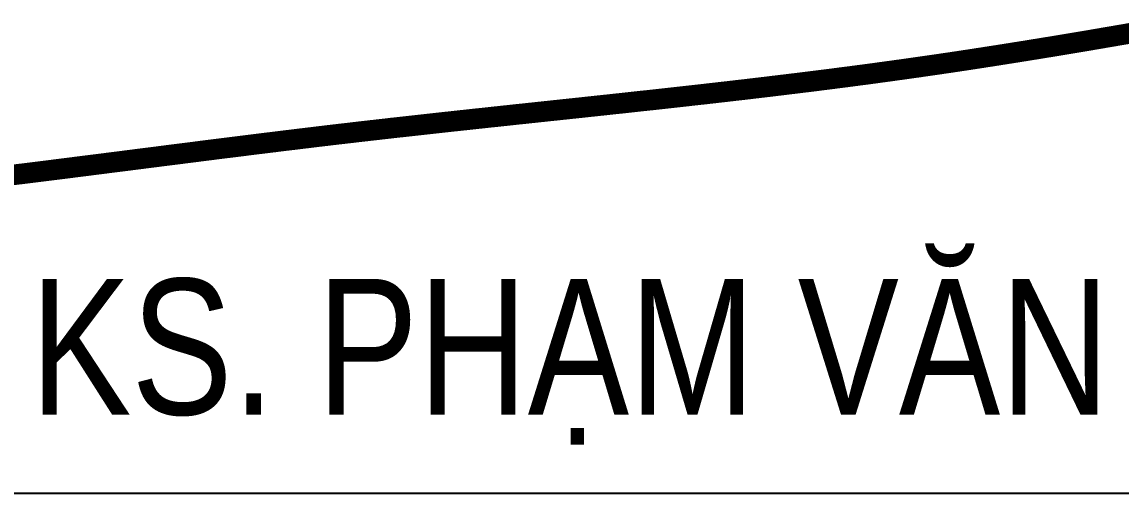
# Model space of a CAD drawing. Header units: inches. Extents: x 138 to 1256, y -84 to 787.
# Drawn here: x 889.85 to 899.22, y -23.99 to -19.97 of the extents above; entities that cross this region are included whole.
import ezdxf

# ---------------------------------------------------------------- set-up
doc = ezdxf.new("R2010")
doc.units = ezdxf.units.IN
doc.header["$MEASUREMENT"] = 0
for name, color, linetype in [('ENTTNTHIETKE1', 2, 'Continuous'), ('T.bao', 6, 'Continuous'), ('TXT', 5, 'Continuous')]:
    doc.layers.add(name, color=color, linetype=linetype)
doc.layers.add('LC ISO', color=160, linetype='Continuous', lineweight=13)
doc.styles.add('T2', font='', dxfattribs={"width": 0.8})
doc.styles.get('T2').set_extended_font_data('.VnArialH')

# ---------------------------------------------------------------- blocks, each defined once
blk = doc.blocks.new('chu ki Toan')
at = {"layer": 'LC ISO', "const_width": 49}
blk.add_lwpolyline([(1930.8, 134.2), (1943.5, 135.8), (1956.3, 137.4), (1969, 138.9), (1981.8, 140.5), (1994.5, 142.1), (2007.3, 143.7), (2020, 145.3), (2032.8, 146.9), (2045.5, 148.5), (2058.3, 150.1), (2071, 151.7), (2083.8, 153.3), (2096.5, 155), (2109.2, 156.6), (2122, 158.2), (2134.7, 159.8), (2147.4, 161.4), (2160.1, 163), (2172.9, 164.7), (2185.6, 166.3), (2198.3, 167.9), (2211, 169.5), (2223.7, 171.1), (2236.4, 172.8), (2245.1, 173.9), (2261.8, 176), (2274.5, 177.6), (2287.2, 179.2), (2299.9, 180.9), (2312.5, 182.5), (2325.2, 184.1), (2337.9, 185.7), (2350.5, 187.3), (2363.2, 188.9), (2375.9, 190.5), (2388.5, 192.2), (2401.2, 193.8), (2413.8, 195.4), (2426.5, 197), (2439.1, 198.6), (2451.8, 200.2), (2464.4, 201.7), (2477.1, 203.3), (2489.7, 204.9), (2502.4, 206.5), (2515, 208.1), (2527.7, 209.7), (2540.3, 211.2), (2552.9, 212.8), (2565.6, 214.3), (2578.2, 215.9), (2590.8, 217.5), (2603.5, 219), (2616.1, 220.5), (2628.8, 222.1), (2641.4, 223.6), (2654, 225.1), (2666.7, 226.7), (2679.3, 228.2), (2691.9, 229.7), (2704.6, 231.2), (2717.2, 232.7), (2733.6, 234.6), (2742.5, 235.6), (2755.2, 237.1), (2767.8, 238.6), (2780.5, 240), (2793.1, 241.5), (2805.8, 242.9), (2818.4, 244.4), (2831.1, 245.8), (2843.7, 247.3), (2856.4, 248.7), (2869.1, 250.1), (2881.7, 251.5), (2894.4, 252.9), (2907, 254.3), (2919.7, 255.7), (2932.4, 257.1), (2945, 258.5), (2957.7, 259.9), (2970.4, 261.3), (2983, 262.7), (2995.7, 264.1), (3008.4, 265.5), (3021, 266.8), (3033.7, 268.2), (3046.4, 269.6), (3059.1, 270.9), (3071.7, 272.3), (3084.4, 273.7), (3097.1, 275), (3109.8, 276.4), (3122.4, 277.7), (3135.1, 279.1), (3147.8, 280.5), (3160.5, 281.8), (3173.2, 283.2), (3185.8, 284.5), (3198.5, 285.9), (3211.2, 287.2), (3223.9, 288.6), (3236.6, 289.9), (3249.2, 291.3), (3261.9, 292.6), (3274.6, 294), (3287.3, 295.3), (3300, 296.7), (3312.6, 298.1), (3325.3, 299.4), (3338, 300.8), (3350.7, 302.1), (3363.4, 303.5), (3376, 304.9), (3388.7, 306.2), (3401.4, 307.6), (3414.1, 309), (3426.8, 310.4), (3439.5, 311.8), (3452.1, 313.1), (3464.8, 314.5), (3477.5, 315.9), (3490.2, 317.3), (3502.9, 318.7), (3515.5, 320.1), (3528.2, 321.5), (3540.9, 322.9), (3553.6, 324.4), (3566.2, 325.8), (3578.9, 327.2), (3591.6, 328.6), (3604.3, 330.1), (3616.9, 331.5), (3629.6, 333), (3642.3, 334.4), (3655, 335.9), (3667.6, 337.4), (3680.3, 338.8), (3693, 340.3), (3705.6, 341.8), (3718.3, 343.3), (3731, 344.8), (3743.6, 346.3), (3756.3, 347.9), (3769, 349.4), (3781.6, 350.9), (3794.3, 352.5), (3806.9, 354), (3819.6, 355.6), (3832.2, 357.1), (3844.9, 358.7), (3857.6, 360.3), (3870.2, 361.9), (3882.9, 363.5), (3895.5, 365.1), (3908.2, 366.8), (3920.8, 368.4), (3933.4, 370), (3946.1, 371.7), (3958.7, 373.4), (3971.4, 375), (3984, 376.7), (3996.7, 378.4), (4009.3, 380.2), (4021.9, 381.9), (4034.6, 383.6), (4047.2, 385.4), (4059.8, 387.1), (4072.4, 388.9), (4085.1, 390.7), (4095, 392.1), (4110.3, 394.3), (4122.9, 396.1), (4135.5, 397.9), (4148.2, 399.8), (4160.8, 401.7), (4173.4, 403.5), (4186, 405.4), (4198.6, 407.3), (4211.2, 409.2), (4223.8, 411.1), (4236.4, 413.1), (4249, 415), (4261.6, 417), (4274.2, 418.9), (4286.8, 420.9), (4299.4, 422.9), (4312, 424.9), (4324.6, 426.9), (4337.2, 428.9), (4349.7, 430.9), (4362.3, 432.9), (4374.9, 435), (4387.5, 437), (4400.1, 439.1), (4412.7, 441.1), (4425.2, 443.2), (4437.8, 445.3), (4450.4, 447.4), (4463, 449.5), (4475.5, 451.6), (4488.1, 453.7), (4500.7, 455.8), (4513.3, 458), (4525.8, 460.1), (4538.4, 462.3), (4551, 464.4), (4563.5, 466.6), (4576.1, 468.7), (4588.7, 470.9), (4601.2, 473.1), (4613.8, 475.3)], dxfattribs=at)
blk = doc.blocks.new('khung vpn')
at = {"layer": 'T.bao'}
blk.add_line((52549.4429, -4225.2406), (52555.8322, -4225.2406), dxfattribs=at)
at = {"layer": 'LC ISO', "xscale": 0.000601425, "yscale": 0.000601425, "zscale": 0.000601425}
blk.add_blockref('chu ki Toan', (52551.6761, -4224.8675), dxfattribs=at)
at = {"layer": 'TXT', "linetype": 'Continuous', "style": 'T2', "width": 0.8}
blk.add_text('ks. ph¹m v¨n toµn', height=0.194085, dxfattribs=at).set_placement((52552.8706, -4225.1284))

msp = doc.modelspace()

# ---------------------------------------------------------------- block references
at = {"layer": 'ENTTNTHIETKE1', "color": 6, "xscale": 5.965326529308613, "yscale": 5.965326529308613, "zscale": 5.965326529308613}
msp.add_blockref('khung vpn', (-312605.1185, 25180.9486), dxfattribs=at)

doc.saveas('drawing.dxf')
